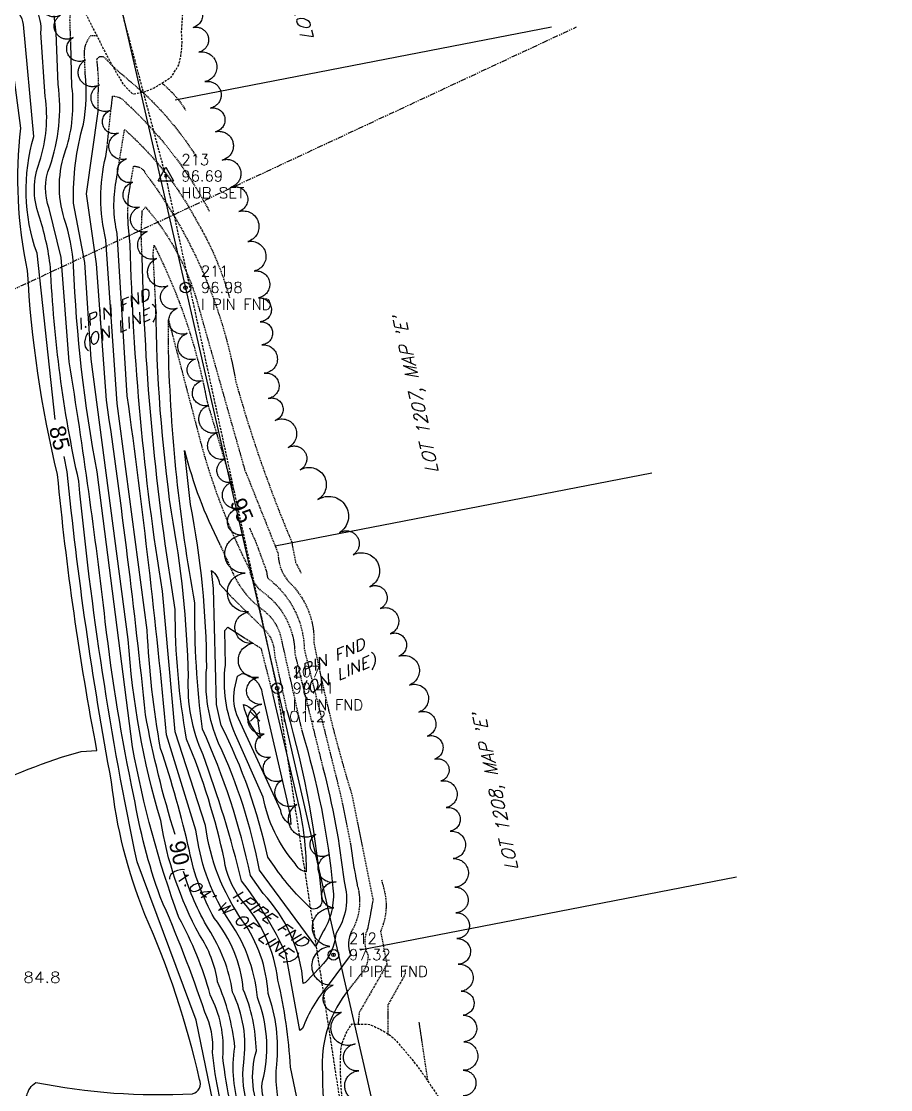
# Model space of a CAD drawing. Header units: feet. Extents: x 1023941 to 1026768, y 90264 to 94497.
# Drawn here: x 1026296.2 to 1026488.8, y 91550.7 to 91787.4 of the extents above; entities that cross this region are included whole.
import ezdxf
from ezdxf.enums import TextEntityAlignment as Align

# ---------------------------------------------------------------- set-up
doc = ezdxf.new("R2010")
doc.units = ezdxf.units.FT
doc.header["$MEASUREMENT"] = 0
for name, pattern in [('DASHED', [0.75, 0.5, -0.25]), ('HIDDEN', [0.375, 0.25, -0.125]), ('LTP600', [40, 40, 0]), ('MATCH', [2.5, 1.25, -0.25, 0.25, -0.25, 0.25, -0.25])]:
    doc.linetypes.add(name, pattern=pattern)
for name, color, linetype in [('ANNOTATE', 10, 'Continuous'), ('CF-FORMLINE', 11, 'HIDDEN'), ('CF-INDEX', 11, 'Continuous'), ('CF-INTERMED', 9, 'Continuous'), ('CF-OB_INTER', 9, 'HIDDEN'), ('CF-OBS_INDX', 11, 'HIDDEN'), ('DENSE_WD', 9, 'DASHED'), ('DESC', 2, 'Continuous'), ('E1ABL', 4, 'Continuous'), ('E2BDL', 5, 'Continuous'), ('E6ABT-L', 4, 'Continuous'), ('E7B-S', 3, 'Continuous'), ('E7B-T', 3, 'Continuous'), ('ELEV', 9, 'Continuous'), ('P2MLL', 5, 'MATCH'), ('PNTS', 2, 'Continuous'), ('SPOTELEV', 9, 'Continuous'), ('TREELINE', 9, 'LTP600'), ('W6TOS', 10, 'Continuous'), ('W6TVL', 10, 'DASHED'), ('W7TVS', 10, 'Continuous')]:
    doc.layers.add(name, color=color, linetype=linetype)
doc.styles.add('60', font='simplex.shx', dxfattribs={"width": 1.15, "height": 2.4})
doc.styles.add('60S', font='simplex.shx', dxfattribs={"width": 1.15, "oblique": 22, "height": 2.4})
doc.styles.add('80SL', font='simplex.shx', dxfattribs={"oblique": 22, "height": 2.8})
doc.styles.add('S6', font='SIMPLEX', dxfattribs={"height": 0.083333})

# ---------------------------------------------------------------- blocks, each defined once
blk = doc.blocks.new('IP')
for radius in [0.0296, 0.00977]:
    blk.add_circle((0, 0), radius)
blk = doc.blocks.new('POINT')
blk.add_point((0, 0))
at = {"layer": 'DESC', "style": 'S6'}
blk.add_attdef('DESC', (0.1191, -0.1698), '', height=0.0833, dxfattribs=at)
at = {"layer": 'ELEV', "style": 'S6'}
blk.add_attdef('ELEV', (0.1191, -0.0403), '', height=0.0833, dxfattribs=at)
at = {"layer": 'PNTS', "style": 'S6'}
blk.add_attdef('POINT', (0.1191, 0.0855), '', height=0.0833, dxfattribs=at)
blk = doc.blocks.new('HUB')
for p, q in [((-0.0433, -0.025), (0, 0.05)), ((0, 0.05), (0.0433, -0.025)), ((-0.0433, -0.025), (0.0433, -0.025))]:
    blk.add_line(p, q)
blk.add_circle((0, 0), 0.00604)
blk = doc.blocks.new('SPOT')
for p, q in [((-0.5, -0.5), (0.5, 0.5)), ((-0.5, 0.5), (0.5, -0.5))]:
    blk.add_line(p, q)

msp = doc.modelspace()

# ---------------------------------------------------------------- linework, layer by layer
at = {"layer": 'CF-FORMLINE', "elevation": 90, "flags": 128}
msp.add_lwpolyline([(1026316.79, 91777.18), (1026322.81, 91772.04)], dxfattribs=at)
at = {"layer": 'CF-INDEX', "flags": 128}
for points, elevation in [([(1026303.72, 91699.21), (1026299.7121, 91736.06419, -0.157588083), (1026299, 91761.95), (1026296.69431, 91786.73401, 0.2936781), (1026293.82, 91790.52, -0.142803344), (1026285.93576, 91799.95154, 0.106591985), (1026279.61654, 91813.71633, 0.0410996), (1026258.57, 91825.21, -0.284996148), (1026245.4, 91843.89, -0.130849882)], 85), ([(1026330.32, 91607.27, -0.031481978), (1026323.75973, 91633.80839, 0.010024112), (1026315.1, 91703.53), (1026312.9, 91733.71), (1026310.65, 91749.21), (1026313.23, 91767.49)], 90), ([(1026345.04, 91596.99, 0.0262713), (1026336.49866, 91624.94221, -0.119884343), (1026333.27, 91642.34, 0.039389164), (1026329.4843, 91678.69419, -0.032497205), (1026326.04, 91724.02), (1026325.96, 91725.63)], 95), ([(1026179, 91325.47, -0.067984349), (1026197.62, 91349.76, 0.13346891), (1026200.05, 91354.08), (1026209, 91378.24, 0.165330728), (1026209.57775, 91386.02766, -0.28655731), (1026212.84, 91396.49), (1026219.43, 91404.74, -0.148488312), (1026228.46577, 91410.18275), (1026231.15, 91411.12, 0.176253031), (1026228.55742, 91418.03365, -0.363265039), (1026228.48113, 91430.15438, 0.06892328), (1026256.02, 91476.96, 0.025407394), (1026264.26241, 91510.69075, -0.339920279), (1026271.79, 91517.63, 0.211131742), (1026279.47, 91522.01, 0.022813576), (1026297.43, 91549.41, -0.172072594), (1026299.42, 91552.35, 0.062672309), (1026334.17, 91549.83, 0.460058105), (1026335.73197, 91553.01312, 0.047328858), (1026323.61, 91589.57, -0.069338456), (1026316.2201, 91618.97099, -0.021350039), (1026306.3899, 91687.66193), (1026305.71, 91691.05)], 85), ([(1026368.27, 91327.37), (1026379.28248, 91329.38639), (1026381.9, 91330.16, 0.196527035), (1026381.20752, 91339.22539, 0.061240995), (1026369.8, 91387.75, -0.06612917), (1026362.36, 91425.16), (1026361.63678, 91467.47214, 0.024265516), (1026357.14, 91496.07, -0.057114161), (1026354.24064, 91513.23192), (1026351.13, 91532.3, 0.084572151), (1026346.66526, 91546.49761, -0.121231692), (1026345.49, 91556.74, 0.150048943), (1026343.02, 91572.37, 0.108037698), (1026337.68, 91586.36, -0.061266822), (1026332.19, 91599.08)], 90), ([(1026369.11, 91580.48), (1026364.23, 91573.88, 0.085079552), (1026358.52304, 91564.28147), (1026357.93, 91563.85), (1026354.85, 91580.91, 0.05510038), (1026345.04, 91596.99)], 95), ([(1026369.4, 91585.88, 0.211710214), (1026369.12, 91580.65)], 95)]:
    msp.add_lwpolyline(points, format="xyb", dxfattribs=dict(at, elevation=elevation))
at = {"layer": 'CF-INDEX', "elevation": 100, "flags": 128}
msp.add_lwpolyline([(1026344.11, 91642.38), (1026345.15, 91642.96, -0.33874705), (1026349.59, 91638.47), (1026355.05555, 91614.86012), (1026355.82, 91611.38), (1026355.91, 91609.48, -0.233985383), (1026353.71, 91612.56), (1026344.33185, 91633.0052, -0.159523243), (1026343.47, 91639.5), (1026344.11, 91642.38)], format="xyb", close=True, dxfattribs=at)
at = {"layer": 'CF-INDEX', "elevation": 95, "flags": 128}
msp.add_lwpolyline([(1026369.17, 91605.2), (1026369.9, 91600)], dxfattribs=at)
at = {"layer": 'CF-INTERMED', "flags": 128}
for points, elevation in [([(1026261, 91515.52, 0.038976476), (1026264.98, 91551.6, -0.020945874), (1026262.2, 91580.31, -0.253238785), (1026266.53, 91590.63, 0.139147114), (1026272.369, 91603.46525, -0.312068942), (1026281.91529, 91614.95496, -0.028203153), (1026305.17162, 91624.40974), (1026309.46, 91625.67), (1026313, 91625.85, -0.023960771), (1026304.28, 91687.01, -0.046091264), (1026297.62, 91732.22, -0.081156238), (1026296.11, 91763.76), (1026293.24, 91785.7, -0.15658198), (1026282.10522, 91803.83183), (1026278.65, 91811.51, 0.051469212), (1026254.48, 91825.39, -0.260085194), (1026243.9022, 91843.18816, -0.188721056)], 84), ([(1026340.75057, 91538.12752), (1026334.96992, 91566.13542), (1026321.87, 91601.23, -0.02837125), (1026308.97, 91685.54, -0.043359437), (1026302.7122, 91732.91608, 0.050892142), (1026300.1, 91744.5, -0.177290813), (1026300.28, 91756.31, 0.114634378), (1026301.53746, 91770.79673), (1026300.56451, 91784.97931, 0.308675372), (1026295.9, 91793.58, -0.108110837), (1026288.53, 91799.85, 0.150098016), (1026281.6091, 91814.90336), (1026275.69864, 91818.90163), (1026256.25158, 91828.19687, -0.193148276), (1026247.09272, 91842.90888, -0.226252849)], 86), ([(1026342.51, 91540.44, -0.05510936), (1026338.61625, 91558.95, 0.130753293), (1026336.88078, 91567.90205, 0.023418782), (1026327, 91593.44, -0.043993046), (1026321.18, 91615.77, -0.023424766), (1026314.84657, 91654.45027, 0.011306112), (1026306.85, 91711.98), (1026305.09, 91735.14), (1026302.39, 91745.94, -0.184433533), (1026302.52, 91755.21, 0.117408188), (1026304.40399, 91773.47094), (1026303.92767, 91784.89072), (1026303.52, 91788.64)], 87), ([(1026328.04286, 91321.99997), (1026365.61, 91333.98, 0.436569575), (1026368.17, 91340.73, -0.169517275), (1026370.7248, 91354.52525, 0.240159075), (1026371.62, 91364.02, -0.015048618), (1026358.42, 91412.61), (1026357.33, 91457.74, 0.057498846), (1026351.66, 91496.15, -0.05228001), (1026348.90469, 91513.58684), (1026345.5205, 91537.33913, -0.057230939), (1026340.9011, 91557.86737, 0.140378654), (1026338.05946, 91571.78481, 0.060435992), (1026331.14, 91588.87, -0.042421738), (1026320.87701, 91626.688), (1026313.02785, 91687.60041, -0.036653798), (1026307.82, 91733.18, 0.060191113), (1026305.75, 91743.73, -0.162297297), (1026306.1, 91759.02, 0.108966814), (1026307.45, 91772.96), (1026307.19, 91782.59)], 88), ([(1026335.16, 91319.78, -0.041158142), (1026378.43, 91333.34, 0.115989153), (1026378.11, 91344.46, 0.03998695), (1026366.47176, 91390.58914, -0.049312589), (1026360.59844, 91416.92459, -0.015607207), (1026359.52, 91465.28, 0.021346595), (1026354.96, 91494.32, -0.076548124), (1026351.68, 91512.86), (1026348.58, 91533.09, 0.074021898), (1026344.84787, 91545.9418, -0.128127652), (1026343.53395, 91560.1849, 0.07741312), (1026339.69, 91574.61, 0.113836354), (1026335.7, 91585.03, -0.085387011), (1026327.12456, 91610.34954, -0.054936743), (1026319.92, 91650.49), (1026311.73, 91712.62), (1026310.32, 91734.01), (1026307.78133, 91747.12671, -0.074882811), (1026310, 91764.66, 0.068511002), (1026310.39, 91775.91)], 89), ([(1026384.9454, 91320.0039, 0.080329819), (1026383.27, 91340.33), (1026380.81391, 91360.21383), (1026368.11, 91403.54, -0.071601452), (1026364.11, 91441.08), (1026364.00428, 91465.11511, 0.022271947), (1026359.77998, 91496.64946, -0.031935796), (1026356.29384, 91516.20576), (1026353.22, 91534.59, 0.067842259), (1026349.8, 91544.31, -0.196426397), (1026348.30116, 91559.35477, 0.092311485), (1026345.41401, 91572.96843, 0.145495479), (1026339, 91588.69, -0.077053086), (1026333.46, 91603.65, 0.026185568), (1026327.08796, 91626.32246, -0.034660356), (1026324.13813, 91652.55148), (1026317.4375, 91702.73425), (1026314.99025, 91739.00907, -0.12298146), (1026314.96, 91757.51), (1026315.25, 91759.56)], 91), ([(1026386.44209, 91316.00601, 0.134917416), (1026386.4033, 91335.69422, -0.024843571), (1026382.93, 91363.46, -0.016425029), (1026371.23822, 91401.05453, -0.073997174), (1026366.32, 91441.08), (1026366.06, 91470.46, 0.017951199), (1026356.51, 91529.32, 0.097478115), (1026350.54632, 91547.54865, -0.217791996), (1026349.9438, 91553.71016, 0.14712013), (1026348.56388, 91571.13173, 0.13478706), (1026341.67, 91589.09, -0.109573697), (1026334.93, 91608.23), (1026328.43, 91629.35, 0.010770776), (1026319.71, 91704.47), (1026317.46, 91740.43, -0.101258179), (1026317.24, 91751.98)], 92), ([(1026388.88, 91315.8, 0.177211722), (1026388.99, 91333.79, -0.048460777), (1026385.84, 91362.12, 0.039464315), (1026377.58, 91387.19, -0.089277693), (1026368.32097, 91452.47998, 0.064097021), (1026366.34, 91484.86, 0.036722928), (1026359.31, 91527.15, 0.095580329), (1026354.4, 91544.49, -0.123679329), (1026352.85, 91556.33, 0.11039627), (1026350.89, 91572.03, 0.141245689), (1026345.26, 91588.18, -0.123829575), (1026337.05403, 91609.29255), (1026330.32, 91630.01), (1026327.48724, 91661.16956, -0.033839975), (1026320.3726, 91737.92052), (1026319.88009, 91742.50579), (1026319.81, 91744.69)], 93), ([(1026390.98, 91314.55, 0.194681663), (1026390.78, 91336.84, -0.058821786), (1026388.22823, 91363.90816, 0.032075182), (1026379.62422, 91388.89694, -0.091433727), (1026370.62521, 91458.06999, 0.063229242), (1026368.79445, 91484.90422, 0.053663445), (1026362.7, 91522.85), (1026355.86, 91555.73, 0.042357589), (1026353.09, 91574.97, 0.154385709), (1026344.78, 91593.05, -0.122416114), (1026341.21, 91601.55, 0.047536817), (1026332.83645, 91628.42822, -0.044565546), (1026330.33605, 91657.13582, -0.035931798), (1026323, 91735.22)], 94), ([(1026347.01, 91598.18, 0.054115793), (1026336.35, 91630.64, -0.036248147), (1026334.68, 91658.59, -0.038695724), (1026328.83, 91714.5)], 96), ([(1026348.98, 91599.38, 0.062367296), (1026339.9484, 91627.50941, -0.126399482), (1026337.3, 91644.22, 0.047720193), (1026333.69809, 91680.37399), (1026332.4, 91692.32, 0.055774255), (1026340.14, 91671.68)], 97), ([(1026352.33, 91600.15), (1026350.81, 91602.26, 0.065310792), (1026340.49788, 91631.42667), (1026339.50156, 91636.10148), (1026338.83, 91661.8), (1026338.37, 91665.75, -0.187605839), (1026340.17054, 91662.83304), (1026342.55, 91660.15)], 98), ([(1026351.98, 91638.13), (1026357.92, 91612.62, -0.048625159), (1026359.33, 91598.98, -0.239536989), (1026356.89677, 91600.86198, -0.133665584), (1026349.78997, 91615.54117), (1026343.71, 91629.34, -0.137070543), (1026341.45, 91644.82), (1026341.3, 91652.48), (1026341.96, 91653.22), (1026345.66, 91650.86)], 99), ([(1026355.03, 91634.82, -0.050289898), (1026362.78, 91592.41, -0.477271377), (1026360.52, 91590.81, -0.059448095), (1026352.33, 91600.15)], 98), ([(1026358.34, 91630.35, -0.051014814), (1026365.26352, 91595.41316, -0.175453825), (1026362.85542, 91585.37757), (1026361.48, 91582.48), (1026348.98, 91599.38)], 97), ([(1026363.05, 91622.02, -0.035443711), (1026367.72045, 91596.82934, -0.224516831), (1026365.87685, 91585.25112, -0.183751652), (1026362.47, 91577.9), (1026359.2, 91574.49), (1026358.68, 91574.27, 0.171129934), (1026349.8112, 91594.19222), (1026347.01, 91598.18)], 96), ([(1026368.66, 91572.79, 0.17685036), (1026362.89, 91555.93, 0.049103761), (1026366.21089, 91524.95513), (1026368.21918, 91510.4942, 0.162140271), (1026372.32, 91502.07), (1026376.06, 91496.52)], 94)]:
    msp.add_lwpolyline(points, format="xyb", dxfattribs=dict(at, elevation=elevation))
at = {"layer": 'CF-INTERMED', "elevation": 101, "flags": 128}
msp.add_lwpolyline([(1026348.64, 91632.44), (1026349.18, 91628.65, -0.13852699), (1026345.47, 91636.04, -0.313695231), (1026348.64, 91632.44)], format="xyb", close=True, dxfattribs=at)
at = {"layer": 'CF-OB_INTER', "flags": 128}
for points, elevation in [([(1026307.19, 91782.59), (1026307.01021, 91787.89281), (1026307.35, 91790.72), (1026309.64, 91791.24)], 88), ([(1026345.66, 91650.86), (1026349.32, 91648.53)], 99), ([(1026349.32, 91648.53), (1026351.98, 91638.13)], 99), ([(1026381.24, 91577.33), (1026381.25, 91576.32), (1026377.44, 91569.5), (1026377.45, 91562.85)], 92), ([(1026384.3, 91565.68), (1026386.25, 91552.54)], 91)]:
    msp.add_lwpolyline(points, dxfattribs=dict(at, elevation=elevation))
for points, elevation in [([(1026310.39, 91775.91), (1026310.25, 91779.68, -0.203033399), (1026311.62, 91784.28), (1026312.92, 91784.33)], 89), ([(1026327.37, 91773.76, -0.0841609), (1026332.61, 91767.76)], 89), ([(1026315.25, 91759.56), (1026315.96, 91766.69), (1026316.46, 91770.86, -0.233427133), (1026319.27853, 91769.51782, -0.087479423), (1026337.86, 91745.37)], 91), ([(1026317.24, 91751.98), (1026319.11, 91763.48, -0.089962397), (1026335.19, 91742.99, -0.066873917), (1026342.36, 91726.14)], 92), ([(1026319.81, 91744.69), (1026319.95, 91748.53), (1026321.1, 91755.31, -0.318296041), (1026323.73619, 91753.74699, -0.11821205), (1026343.76377, 91707.54844, 0.032185534), (1026356.12191, 91672.12559), (1026356.99279, 91667.56774), (1026358.18, 91665.2)], 93), ([(1026323, 91735.22), (1026322.78798, 91740.15938), (1026323.02, 91745.43), (1026323.72, 91746.31, -0.115905105), (1026335.55, 91723.99), (1026345.69664, 91688.16255), (1026353.13587, 91669.49606, 0.200206221), (1026355.89, 91662.86, -0.207411161), (1026361.04921, 91649.69929, 0.026385139), (1026369.50413, 91615.87764), (1026374.14, 91592.79), (1026372.96, 91586.43, 0.232703603), (1026373.04402, 91580.5387, -0.208233886), (1026371.23, 91576.09), (1026368.66, 91572.79)], 94), ([(1026328.83, 91714.5), (1026328.82, 91714.84), (1026328.83, 91721.31), (1026336.14, 91693.49, 0.050588931), (1026346.81, 91665.95, 0.219209849), (1026349.82, 91660.92, -0.239357938), (1026356.8185, 91647.35896), (1026363.05, 91622.02)], 96), ([(1026340.14, 91671.68), (1026343.05, 91665.33, 0.134925145), (1026349.62, 91657.13, -0.169329428), (1026353.62796, 91651.36857), (1026358.34, 91630.35)], 97), ([(1026342.55, 91660.15), (1026345.43, 91657.3), (1026347, 91655.78), (1026349.79, 91653.01, -0.211717619), (1026352.29, 91647.19), (1026355.03, 91634.82)], 98), ([(1026376.01, 91597.26), (1026376.57801, 91595.08242, -0.173347686), (1026375.79, 91585.81), (1026377.24, 91578.52), (1026371.11, 91567.9), (1026370.81, 91565.29)], 93)]:
    msp.add_lwpolyline(points, format="xyb", dxfattribs=dict(at, elevation=elevation))
at = {"layer": 'CF-OBS_INDX', "flags": 128}
for points, elevation in [([(1026313.23, 91767.49), (1026313.35, 91775), (1026312.99623, 91778.93286, -0.616023202), (1026314.77758, 91779.29151), (1026316.79, 91777.18)], 90), ([(1026322.81, 91772.04, -0.066491039), (1026335.04, 91757.36)], 90), ([(1026325.96, 91725.63), (1026325.4475, 91735.84747), (1026325.65, 91737.82, -0.071896521), (1026337.36792, 91703.22298), (1026343.41, 91682.93)], 95), ([(1026346.76, 91675.23), (1026348.17, 91672.05), (1026350.47, 91665.79), (1026350.8, 91664.09, -0.230884492), (1026358.92, 91648.29), (1026366.91, 91616.22), (1026369.17, 91605.2)], 95), ([(1026369.9, 91600), (1026370.66, 91595.96, -0.206828863), (1026369.4, 91585.88)], 95)]:
    msp.add_lwpolyline(points, format="xyb", dxfattribs=dict(at, elevation=elevation))
at = {"layer": 'CF-OBS_INDX', "elevation": 95, "flags": 128}
msp.add_lwpolyline([(1026369.12, 91580.65), (1026369.11, 91580.48)], dxfattribs=at)
at = {"layer": 'DENSE_WD', "elevation": 122.82, "flags": 128}
msp.add_lwpolyline([(1024880.98, 93438.82, -0.040634), (1024864.79, 93408.82, -0.010548), (1024861.92, 93405.42, 0.11195), (1024859.06, 93402.01, 0.063532), (1024864.09, 93390.21, 0.007072), (1024870.51, 93379.5), (1024872.18, 93376.77), (1024875.09, 93375.5, 0.020045), (1024886.52, 93379.58, 0.002662), (1024889.44, 93380.72, -0.190237), (1024892.35, 93381.86), (1024894.7, 93379.97), (1024897.83, 93379.5, 0.087858), (1024900.75, 93380.64, -0.146986), (1024903.68, 93381.79), (1024906.43, 93380.4), (1024917.06, 93386.81), (1024928.4, 93393.65, -0.032851), (1024934.39, 93395.32, 0.020848), (1024940.39, 93396.99, 0.010775), (1024943.36, 93398.24, -0.065118), (1024946.33, 93399.49, -0.120713), (1024951.75, 93397.61, 0.091102), (1024957.17, 93395.72, 0.174164), (1024968.45, 93400.68, 0.085172), (1024971.71, 93406.52, -0.029453), (1024974.96, 93412.35, -0.038138), (1024978.84, 93417.14, -0.066789), (1024984.38, 93420.13, 0.023147), (1024989.92, 93423.13, 0.016272), (1024999.34, 93430.69, 0.008188), (1025006.75, 93437.31, -0.0119), (1025014.15, 93443.93, -0.000909), (1025024.7, 93451.95, -0.000221), (1025029.69, 93455.73, 0.005224), (1025034.67, 93459.5, 0.005359), (1025039.61, 93463.58, -0.018614), (1025044.55, 93467.67, -0.01836), (1025049.97, 93470.94, 0.002146), (1025055.39, 93474.2, 0.002296), (1025061.12, 93477.8, -0.006199), (1025066.85, 93481.4, -0.006417), (1025072.96, 93484.82, 0.004193), (1025079.07, 93488.24, 0.003981), (1025084.77, 93491.67, -0.002025), (1025090.46, 93495.11, -0.002038), (1025096.25, 93498.47, 0.012141), (1025102.04, 93501.83, 0.011698), (1025107.28, 93505.59, -0.004165), (1025112.52, 93509.35, -0.004097), (1025117.79, 93512.87, 0.028247), (1025123.07, 93516.39, 0.031635), (1025127.87, 93521.62, -0.027291), (1025132.67, 93526.85, -0.029554), (1025139.01, 93531.19, 0.011962), (1025145.34, 93535.54, 0.008987), (1025156.07, 93544.42, 0.002664), (1025161.01, 93548.71, -0.016569), (1025165.96, 93553, -0.014619), (1025177.04, 93560.27, -0.003348), (1025188.78, 93567.35, -0.002106), (1025200.82, 93574.48, -0.002163), (1025211.71, 93580.81, -0.001304), (1025217.55, 93584.12, 0.003292), (1025223.38, 93587.43, 0.003989), (1025234.97, 93594.42, 0.001318), (1025240.3, 93597.72, -0.001344), (1025245.63, 93601.01, -0.001398), (1025251.2, 93604.38, 0.011242), (1025256.78, 93607.74, 0.028194), (1025268.66, 93616.57, 0.013471), (1025273.28, 93620.91, -0.023007), (1025277.9, 93625.26, -0.035663), (1025289.16, 93632.43, -0.013731), (1025295, 93635.29, 0.010265), (1025300.83, 93638.15, 0.010488), (1025306.53, 93641.55, -0.000757), (1025312.23, 93644.96, -0.000756), (1025317.95, 93648.32, 0.001301), (1025323.66, 93651.69), (1025334.91, 93658.48), (1025345.94, 93665.13), (1025357.07, 93671.84), (1025367.69, 93678.25), (1025378.44, 93684.73), (1025383.77, 93687.94, -0.00227), (1025389.25, 93691.15, -0.001038), (1025394.73, 93694.36, -0.003409), (1025404.09, 93699.73, -0.031854), (1025410.7, 93701.74, 0.016825), (1025417.31, 93703.75, 0.015623), (1025423.15, 93706.39, -0.018998), (1025429, 93709.04, -0.023928), (1025441.43, 93712.51, -0.026408), (1025454.25, 93715.14, -0.051208), (1025463.9, 93715.34, -0.049656), (1025469.78, 93713.33, 0.010359), (1025475.66, 93711.31, 0.008188), (1025480.42, 93710.07, -0.030167), (1025485.17, 93708.83, -0.029045), (1025489.34, 93706.59, 0.033222), (1025493.51, 93704.35, 0.045296), (1025499.84, 93703.21, -0.022078), (1025506.16, 93702.06, -0.039804), (1025518, 93697.69, -0.015101), (1025529.08, 93691.62, -0.012044), (1025539.68, 93685.29, -0.022597), (1025550.66, 93677.61, -0.037152), (1025559.99, 93669.41, -0.023019), (1025562.75, 93665.66, 0.029038), (1025565.51, 93661.91, 0.041065), (1025570.72, 93657.91, -0.032073), (1025575.92, 93653.91, -0.015342), (1025578.01, 93651.55, 0.024559), (1025580.1, 93649.2, 0.024403), (1025582.59, 93647.31, -0.026089), (1025585.08, 93645.41, -0.020586), (1025592.67, 93634), (1025599.48, 93622.72), (1025602.72, 93617.34, -0.000153), (1025605.93, 93612.01, -0.019745), (1025609.14, 93606.68, -0.028), (1025611.76, 93600.85, -0.062472), (1025613.28, 93594.67, -0.080878), (1025611.89, 93589.85, 0.080404), (1025610.5, 93585.02, 0.100347), (1025616.39, 93573.23, 0.02984), (1025620.34, 93568.65, -0.011376), (1025624.29, 93564.06, -0.002485), (1025631.42, 93554.1, -0.00201), (1025637.23, 93545.88, -0.003453), (1025643.51, 93535.67, -0.001191), (1025647.36, 93529.29, 0.003867), (1025651.21, 93522.9, 0.013358), (1025658.26, 93511.94, 0.141626), (1025662.54, 93513.68, -0.139235), (1025666.82, 93515.42, -0.049646), (1025674.28, 93505.44, -0.035593), (1025679.22, 93497.39, -0.195531), (1025675.9, 93484.66, -0.028057), (1025663.66, 93475.99, -0.004379), (1025651.4, 93468.35), (1025639.52, 93461.11), (1025627.32, 93453.68), (1025616.23, 93446.93, 0.00479), (1025605.52, 93440.26, 0.048124), (1025604.1, 93436.03, 0.121882), (1025603.32, 93422.87, 0.047256), (1025610.19, 93412.01, 0.02736), (1025614.49, 93406.34, 0.082435), (1025620.95, 93403.37, 0.05713), (1025627.43, 93402.84, -0.045991), (1025633.91, 93402.32, -0.044542), (1025639.61, 93399.63, 0.002298), (1025645.3, 93396.94, 0.00242), (1025651.35, 93394.21, -0.006538), (1025657.4, 93391.49, -0.01281), (1025663.76, 93388.32, -0.072651), (1025667.98, 93382.99, 0.02729), (1025672.19, 93377.67, 0.025875), (1025677.17, 93373.58, -0.031282), (1025682.14, 93369.48, -0.071036), (1025690.17, 93358.34, -0.036608), (1025692.29, 93352.06, 0.00204), (1025694.42, 93345.78, 0.00651), (1025699.25, 93332.28, 0.005459), (1025701.65, 93326.43, -0.013404), (1025704.05, 93320.58, -0.013714), (1025705.85, 93314.36, 0.03442), (1025707.65, 93308.15, 0.036592), (1025711.33, 93302.34, -0.103176), (1025715.01, 93296.54, -0.053371), (1025714.81, 93292.88, 0.062014), (1025714.61, 93289.22, 0.111284), (1025718.36, 93284.07, -0.062508), (1025722.11, 93278.93, -0.063695), (1025722.94, 93272.5, 0.007312), (1025723.77, 93266.08, 0.007573), (1025725.02, 93259.48, -0.02644), (1025726.27, 93252.89, -0.024871), (1025726.16, 93246.57, 0.023431), (1025726.05, 93240.26, 0.033082), (1025726.78, 93234.26, 0.086987), (1025733.39, 93222.89, 0.008951), (1025742.17, 93213.87, 0.007876), (1025751.29, 93204.87, 0.008167), (1025761.07, 93196.63, 0.002658), (1025766.22, 93192.48, -0.016152), (1025771.36, 93188.33, -0.023386), (1025775.85, 93183.93, -0.049054), (1025778.87, 93178.44, 0.024456), (1025781.89, 93172.95, 0.06713), (1025791.47, 93161.92, 0.044577), (1025804.12, 93154.5, 0.013768), (1025810.17, 93151.85, -0.010408), (1025816.21, 93149.19, -0.010262), (1025821.93, 93146.09, 0.004543), (1025827.64, 93142.99, 0.004458), (1025833.36, 93140.16, -0.005332), (1025839.08, 93137.32, -0.014709), (1025847.67, 93132.65, -0.047843), (1025851.89, 93127.96, 0.001991), (1025856.12, 93123.28, 0.007379), (1025864.6, 93114.18, 0.029296), (1025869.52, 93110.96, -0.001752), (1025874.43, 93107.74, -0.007803), (1025885.88, 93099.99, -0.053285), (1025893.81, 93090.6, -0.023126), (1025896.92, 93085.15, 0.000159), (1025900.03, 93079.71, 0.000177), (1025903.5, 93073.64, 0.002747), (1025906.97, 93067.57, 0.002607), (1025910.39, 93061.88, -0.012985), (1025913.81, 93056.2, -0.019667), (1025919.39, 93044.26, -0.008968), (1025922.08, 93037.33, 0.036877), (1025924.77, 93030.39), (1025926.34, 93027.81, -0.024385), (1025934.28, 93012.89, -0.019986), (1025938.75, 93002.58, -0.008138), (1025939.85, 92999.29, 0.006371), (1025940.95, 92996, 0.009499), (1025947.18, 92981.54, 0.002327), (1025949.85, 92975.67, -0.020216), (1025952.52, 92969.81, -0.025317), (1025955.99, 92956.89, -0.00997), (1025957.35, 92949.65, 0.004952), (1025958.72, 92942.42, 0.012414), (1025961.84, 92928.77, 0.007585), (1025963.52, 92923.19, -0.014467), (1025965.2, 92917.6, -0.027096), (1025967.44, 92904.32, -0.011332), (1025967.95, 92897.65, 0.020028), (1025968.46, 92890.97, 0.05045), (1025971.93, 92876.95, 0.017606), (1025978.33, 92864.64, 0.005298), (1025981.87, 92858.5, -0.028376), (1025985.4, 92852.35, -0.041125), (1025989.46, 92839.12, -0.032696), (1025991.77, 92825.31, -0.025688), (1025992.26, 92810.56, -0.009097), (1025991.97, 92804.05, 0.015653), (1025991.69, 92797.54, 0.016736), (1025992.28, 92790.6, -0.011146), (1025992.87, 92783.66, -0.026538), (1025992.83, 92770.1, -0.011767), (1025992.28, 92765.46, 0.020468), (1025991.73, 92760.82, 0.049751), (1025992.18, 92751.33, 0.05814), (1025997.28, 92737.77, 0.008538), (1026004.54, 92725.29, 0.002499), (1026008.48, 92718.8, -0.002548), (1026012.42, 92712.32, -0.008196), (1026019.21, 92700.65, -0.04665), (1026024.07, 92687.45, -0.005091), (1026026.22, 92674.2, -0.004709), (1026028.39, 92659.91, -0.004907), (1026028.98, 92654.27, 0.000967), (1026029.58, 92648.63, 0.001233), (1026030.41, 92641.45, -0.028743), (1026031.23, 92634.27, -0.03403), (1026030.35, 92623.78, -0.037093), (1026026.49, 92610.81, 0.271457), (1026022.62, 92597.84, 0.165341), (1026032, 92595.68, -0.027553), (1026041.37, 92593.51, -0.04927), (1026056.54, 92586.51, -0.071993), (1026067.85, 92578.46, -0.15325), (1026066.94, 92569.79, 0.008407), (1026066.02, 92561.13, 0.031398), (1026065.36, 92543.34, 0.063987), (1026068.85, 92537.92, -0.006418), (1026072.34, 92532.51, -0.006541), (1026075.61, 92526.81, 0.0169), (1026078.87, 92521.11, 0.017664), (1026083.08, 92515.68, -0.075092), (1026087.28, 92510.25, -0.04351), (1026088.03, 92506.28, 0.000986), (1026088.78, 92502.32, 0.0059), (1026091.31, 92489.64, 0.025539), (1026094.12, 92482.79, -0.005102), (1026096.92, 92475.94, -0.015535), (1026101.48, 92463.44, -0.027153), (1026102.47, 92456.4, 0.016205), (1026103.46, 92449.36, 0.015798), (1026105.29, 92442.67, -0.007059), (1026107.12, 92435.99, -0.018887), (1026110.09, 92422.11, -0.021128), (1026110.88, 92411.13, 0.009949), (1026111.66, 92400.15, 0.014193), (1026114.29, 92384.67, -0.002499), (1026116.92, 92369.2, -0.004249), (1026119.17, 92354.64, -0.021393), (1026120.06, 92341.5, -0.024885), (1026119.77, 92328.56, -0.0141), (1026118.9, 92322.11, 0.016807), (1026118.02, 92315.65, 0.017876), (1026118.05, 92308.72, -0.010751), (1026118.08, 92301.78, -0.029827), (1026116.91, 92287.69, -0.023816), (1026114.97, 92280.72, 0.044615), (1026113.03, 92273.75, 0.052416), (1026112.92, 92267.6, 0.00739), (1026120.18, 92255.74, 0.001803), (1026123.74, 92250.11, -0.060552), (1026127.3, 92244.48, -0.028033), (1026127.95, 92241.43, 0.035597), (1026128.61, 92238.38, 0.052736), (1026131.06, 92234.5, -0.094175), (1026133.51, 92230.61, -0.068054), (1026133.24, 92227.25, 0.019811), (1026132.97, 92223.89, 0.040974), (1026134.1, 92217.04, -0.018982), (1026135.23, 92210.18, -0.012976), (1026135.39, 92196.36, -0.003728), (1026135.27, 92189.78, 0.006857), (1026135.14, 92183.2, 0.006636), (1026135.36, 92176.83, -0.005474), (1026135.59, 92170.47, -0.005373), (1026135.54, 92164.22, 0.024239), (1026135.48, 92157.97, 0.008493), (1026137.9, 92145.31, 0.004517), (1026139.23, 92138.83, 0.021503), (1026145.7, 92126.35, 0.006312), (1026149.38, 92120.02, -0.03677), (1026153.07, 92113.7, -0.070527), (1026156.4, 92100.15, -0.007307), (1026155.95, 92087.02, -0.006039), (1026154.6, 92066.54, 0.080552), (1026153.24, 92046.05, 0.043541), (1026155.97, 92037.82, 0.057876), (1026160.9, 92031.68, -0.073535), (1026165.83, 92025.54, -0.049992), (1026166.82, 92020.22, 0.035451), (1026167.82, 92014.9, 0.071705), (1026174.01, 92006.07, -0.092857), (1026180.2, 91997.25, -0.066327), (1026180.05, 91989.42, 0.107752), (1026179.9, 91981.59, 0.094166), (1026184.75, 91976.66, -0.094372), (1026189.6, 91971.73, -0.086696), (1026189.99, 91965.36, 0.017063), (1026190.38, 91958.98, 0.06052), (1026193.96, 91942.8, 0.126968), (1026202.82, 91929.55, 0.122458), (1026212.11, 91928.67, -0.144956), (1026221.4, 91927.79, -0.029896), (1026227.98, 91916.49, -0.009189), (1026231.28, 91909.82, 0.00967), (1026234.57, 91903.15, 0.017124), (1026242.1, 91890.46, 0.008859), (1026245.89, 91884.67, 0.00502), (1026273.75, 91854.17, 0.000435), (1026278.44, 91849.11, -0.015907), (1026283.13, 91844.04, -0.020063), (1026291.18, 91832.77, -0.022308), (1026298.48, 91821.16, -0.023468), (1026303.18, 91809.15, -0.00839), (1026305.26, 91802.62, 0.017253), (1026307.34, 91796.1, 0.019452), (1026312.93, 91784.31, 0.02296), (1026318.73, 91773.61), (1026320.83, 91771.38, 0.131605), (1026326.65, 91773.31), (1026329.44, 91775.05), (1026331.12, 91777.79, 0.096858), (1026331.72, 91784.92, -0.014039), (1026332.32, 91792.05, -0.026964), (1026334.94, 91805.42, -0.014584), (1026337.14, 91812.39, 0.014728), (1026339.34, 91819.35, 0.041729), (1026342.09, 91833.78, 0.058967), (1026340.89, 91847.62, 0.053559), (1026337.23, 91859.92, 0.017071), (1026330.79, 91870.99, 0.005026), (1026327.32, 91876.44, -0.003814), (1026323.85, 91881.89, -0.009874), (1026317.29, 91892.93, -0.021053), (1026310.44, 91906.27, -0.02547), (1026305.83, 91918.23, -0.023257), (1026302.28, 91931.67, -0.008871), (1026301.14, 91937.84, 0.008611), (1026299.99, 91944, 0.025547), (1026296.72, 91956.62, 0.01845), (1026290.84, 91969.2, 0.005475), (1026287.76, 91975.09, -0.013295), (1026284.68, 91980.97, -0.024295), (1026280.71, 91990.73, -0.028297), (1026277.19, 92004.34, -0.028006), (1026274.95, 92017.81, -0.042707), (1026274.78, 92030.49, -0.027457), (1026276.12, 92037.11, 0.010959), (1026277.46, 92043.73, 0.026762), (1026278.87, 92055.77, 0.035515), (1026278.11, 92068.9, 0.018579), (1026275.87, 92081.71, 0.020266), (1026273.09, 92093.7, 0.05048), (1026268.32, 92104.68, 0.032202), (1026264.24, 92110.02, -0.009564), (1026260.15, 92115.36, -0.030026), (1026252.66, 92126.91, -0.055105), (1026248.63, 92138.58, -0.025561), (1026247.89, 92144.51, 0.024575), (1026247.15, 92150.44, 0.056028), (1026243.21, 92162.16, 0.035347), (1026235.52, 92173.67, 0.00992), (1026231.88, 92178.21, -0.003292), (1026228.24, 92182.75, -0.01148), (1026220.99, 92192.31, -0.019721), (1026214.05, 92205.58, -0.005082), (1026211.48, 92211.08, 0.009548), (1026208.91, 92216.59, 0.001153), (1026201.93, 92228.81, 0.000211), (1026199.43, 92233.16, -0.031609), (1026196.93, 92237.52, -0.057918), (1026194.07, 92248.74, -0.073155), (1026193.62, 92263.46, -0.043537), (1026198.11, 92276.82)], format="xyb", dxfattribs=at)
at = {"layer": 'DENSE_WD', "elevation": 103.79, "flags": 128}
msp.add_lwpolyline([(1026412.62, 91345.72), (1026412.12, 91348.17, 0.005336), (1026411.23, 91351.92, -0.014878), (1026410.35, 91355.67, -0.018849), (1026409.88, 91360.53, 0.005897), (1026409.41, 91365.39, 0.024377), (1026407.38, 91378.63), (1026402.35, 91392.12), (1026398.07, 91403.6, -0.008547), (1026394.19, 91414.71, -0.009439), (1026391.1, 91428.77, -0.002646), (1026389.76, 91435.56, 0.01095), (1026388.42, 91442.34, 0.012447), (1026384.56, 91455.63, 0.00468), (1026382.23, 91462.7, -0.01704), (1026379.89, 91469.78, -0.02778), (1026377.21, 91484.32, -0.010581), (1026376.59, 91490.93, 0.012511), (1026375.97, 91497.54, 0.020544), (1026373.51, 91510.17, 0.009128), (1026371.79, 91516.54, -0.020931), (1026370.07, 91522.9, -0.020371), (1026369.44, 91529.29, 0.001869), (1026368.8, 91535.67, 0.001956), (1026368.04, 91542.34, -0.012608), (1026367.27, 91549.01, -0.034352), (1026367.02, 91559.47, -0.136925), (1026369.51, 91565.29), (1026372.94, 91565.27, -0.093806), (1026378.62, 91562.23, -0.043299), (1026386.98, 91551.61, -0.011443), (1026393.75, 91541.01, -0.004018), (1026400.19, 91530.23, -0.001391), (1026403.4, 91524.72, 0.004792), (1026406.61, 91519.22, 0.005045), (1026410.21, 91513.56, -0.004131), (1026413.81, 91507.89, -0.014652), (1026420.72, 91496.21, -0.029397), (1026424.72, 91483.06, -0.00909), (1026427.79, 91469.05, -0.002976), (1026429.18, 91461.9, 0.033295), (1026430.57, 91454.74, 0.032753), (1026436.87, 91441.9, 0.010846), (1026440.54, 91435.82, -0.000605), (1026444.21, 91429.74, -0.002256), (1026451.55, 91417.42, -0.022841), (1026457.96, 91405.1, -0.036141), (1026461.28, 91392.87, -0.013659), (1026462.23, 91386.73, 0.004275), (1026463.18, 91380.59, 0.004955), (1026464.55, 91373.53, -0.033873), (1026465.92, 91366.46, -0.076092), (1026465.52, 91356.38), (1026463.96, 91353.7, -0.041685), (1026460.78, 91350.27, 0.007991), (1026457.59, 91346.85, 0.025743), (1026452.41, 91340.56, 0.04023), (1026455.35, 91327.56, 0.009833), (1026457.19, 91321.73, -0.057126), (1026459.02, 91315.91, -0.098917), (1026456.87, 91303.07, -0.042736), (1026453.65, 91297.2, 0.036435), (1026450.43, 91291.33, 0.084042), (1026447.63, 91278.28, 0.002835), (1026448.33, 91271.01, 0.001332), (1026449.02, 91264.36, -0.005038), (1026449.71, 91257.71, -0.015512), (1026450.56, 91244.2, -0.017169), (1026450.06, 91237.05, 0.002486), (1026449.56, 91229.89, 0.001984), (1026449.26, 91224.18, -0.019859), (1026448.95, 91218.47, -0.06405), (1026446, 91205.52, -0.081693), (1026442.74, 91199.98), (1026439.66, 91198.69, -0.107764), (1026429.6, 91199.33, -0.074044), (1026423.28, 91201.42, -0.099123), (1026419.07, 91206.12, -0.035327), (1026416.01, 91216.24, -0.030468), (1026413.18, 91230.32, -0.015477), (1026412.74, 91236.8, 0.018504), (1026412.29, 91243.29, 0.018422), (1026410.91, 91249.61, -0.059704), (1026409.52, 91255.93, -0.032199), (1026410.05, 91259.41, 0.001447), (1026410.58, 91262.9, 0.002553), (1026411.41, 91269.06, -0.001613), (1026412.24, 91275.22, -0.001704), (1026413.21, 91281.72, 0.002061), (1026414.18, 91288.22, 0.007689), (1026415.91, 91301.32, 0.034587), (1026414.83, 91314.54, 0.01287), (1026413.61, 91321.09, -0.020853), (1026412.39, 91327.65, -0.028296), (1026412.62, 91345.72)], format="xyb", close=True, dxfattribs=at)
at = {"layer": 'E1ABL'}
for p, q in [((1026330.29451, 91770.03414), (1026413.68866, 91786.19832)), ((1026352.47616, 91671.20943), (1026435.87032, 91687.37362)), ((1026371.25705, 91581.74664), (1026454.6512, 91597.91083))]:
    msp.add_line(p, q, dxfattribs=at)
at = {"layer": 'E2BDL'}
msp.add_line((1026261.97805, 92036.80335), (1026423.00746, 91333.6566), dxfattribs=at)
at = {"layer": 'P2MLL'}
msp.add_line((1025228.983, 91231.18927), (1026419.24756, 91786.21875), dxfattribs=at)
at = {"layer": 'TREELINE', "flags": 128}
msp.add_lwpolyline([(1026197.41, 92283.38, -1), (1026194.91, 92275.78, -1), (1026194, 92271.05, -1), (1026193.61, 92263.06, -1), (1026193.86, 92258.1, -1), (1026194.81, 92250.16, -1), (1026195.92, 92243.55, -1), (1026196.94, 92237.98, -1), (1026198.46, 92230.74, -1), (1026200.24, 92224.32, -1), (1026201.93, 92219.05, -1), (1026204.78, 92211.93, -1), (1026206.72, 92207.53, -1), (1026210.19, 92200.32, -1), (1026212.85, 92194.83, -1), (1026216.7, 92185.96, -1), (1026219.18, 92180.79, -1), (1026221.74, 92176.11, -1), (1026225.7, 92169.23, -1), (1026229.12, 92163.9, -1), (1026232.17, 92159.12, -1), (1026235.46, 92153.96, -1), (1026239.07, 92148.35, -1), (1026242.22, 92143.46, -1), (1026246.45, 92137.07, -1), (1026249.32, 92132.87, -1), (1026253.17, 92125.29, -1), (1026256.54, 92115.52, -1), (1026258.68, 92109.21, -1), (1026260.64, 92103.53, -1), (1026262.53, 92098.55, -1), (1026264.58, 92093.64, -1), (1026266.9, 92087.2, -1), (1026268, 92081.64, -1), (1026268.89, 92073.46, -1), (1026268.35, 92066.82, -1), (1026267.57, 92060.87, -1), (1026266.88, 92055.58, -1), (1026266.02, 92048.63, -1), (1026265.3, 92042.34, -1), (1026265.14, 92034.34, -1), (1026268.1, 92026.02, -1), (1026269.38, 92020.16, -1), (1026269.62, 92014.83, -1), (1026269.83, 92008.74, -1), (1026271.46, 92002.62, -1), (1026273.38, 91997.29, -1), (1026278.14, 91988.12, -1), (1026281.65, 91982.45, -1), (1026284.65, 91977.62, -1), (1026286.69, 91972.69, -1), (1026289.12, 91966.87, -1), (1026292.18, 91959.48, -1), (1026294.66, 91953.31, -1), (1026297.8, 91945.86, -1), (1026299.6, 91939.89, -1), (1026299.15, 91933.91, -1), (1026298.83, 91928.59, -1), (1026298.53, 91921.66, -1), (1026298.98, 91916.38, -1), (1026300.92, 91911.05, -1), (1026303.95, 91903.73, -1), (1026306.25, 91897.47, -1), (1026308.17, 91891.79, -1), (1026309.71, 91886.68, -1), (1026310.94, 91881.95, -1), (1026312.65, 91875.23, -1), (1026314.11, 91869.75, -1), (1026316.42, 91862.62, -1), (1026319.7, 91856.82, -1), (1026322.71, 91851.62, -1), (1026325.15, 91846.89, -1), (1026327.7, 91840.37, -1), (1026329.14, 91834.29, -1), (1026329.24, 91828.63, -1), (1026329.19, 91822.71, -1), (1026329.03, 91816.04, -1), (1026329.26, 91810.05, -1), (1026329.9, 91804.75, -1), (1026331.26, 91797.69, -1), (1026332.84, 91791.56, -1), (1026334.27, 91786.08, -1), (1026335.54, 91780.6, -1), (1026336.89, 91774.07, -1), (1026338.12, 91768.2, -1), (1026339.23, 91762.98, -1), (1026340.74, 91756.71, -1), (1026342.69, 91750.69, -1), (1026344.42, 91745.29, -1), (1026346.38, 91738.63, -1), (1026347.8, 91732.11, -1), (1026348.74, 91726.19, -1), (1026349.18, 91720.87, -1), (1026349.52, 91715.78, -1), (1026350.06, 91709.47, -1), (1026350.94, 91703.88, -1), (1026352.43, 91699.02, -1), (1026355.36, 91693.03, -1), (1026357.98, 91688.06, -1), (1026361.94, 91681.49, -1), (1026366.7, 91674.13, -1), (1026369.73, 91669.25, -1), (1026373.46, 91662.18, -1), (1026375.72, 91657.32, -1), (1026377.95, 91651.75, -1), (1026379.83, 91646.75, -1), (1026382.2, 91640.39, -1), (1026384.31, 91634.41, -1), (1026386.14, 91629.05, -1), (1026387.81, 91623.97, -1), (1026389.16, 91619.14, -1), (1026390.36, 91613.26, -1), (1026391.21, 91608, -1), (1026391.93, 91601.93, -1), (1026392.25, 91595.6, -1), (1026392.52, 91589.94, -1), (1026392.74, 91584.21, -1), (1026393.01, 91578.51, -1), (1026393.63, 91572.54, -1), (1026394.08, 91567.23, -1), (1026394.27, 91561.37, -1), (1026394.13, 91555.04, -1), (1026394.1, 91549.37, -1), (1026394.18, 91543.32, -1), (1026394.58, 91536.95, -1), (1026395.44, 91531.01, -1), (1026396.37, 91525.76, -1), (1026397.63, 91518.52, -1), (1026399.07, 91512.35, -1), (1026400.95, 91507.01, -1), (1026403.87, 91501.37, -1), (1026406.8, 91496.3, -1), (1026409.02, 91490.73, -1), (1026410.8, 91485.7, -1), (1026412.61, 91480.11, -1), (1026414.6, 91472.61, -1), (1026415.79, 91467.07, -1), (1026417.49, 91459.07, -1), (1026419.01, 91452.58, -1), (1026420.6, 91446.79, -1), (1026422.15, 91442.24, -1), (1026424.96, 91435.82, -1), (1026427.72, 91430.48, -1), (1026431.86, 91423.64, -1), (1026434.28, 91419.17, -1), (1026438.1, 91411.03, -1), (1026439.94, 91406.02, -1), (1026442.72, 91398.7, -1), (1026445.57, 91393.04, -1), (1026448.14, 91387.99, -1), (1026450.69, 91382.76, -1), (1026453.29, 91376.62, -1), (1026455.23, 91370.95, -1), (1026456.48, 91365.76, -1), (1026458.02, 91359.12, -1), (1026460.54, 91353.31, -1), (1026462.52, 91348, -1), (1026462.39, 91340.67, -1), (1026462.57, 91334, -1), (1026462.88, 91328.56, -1), (1026462.94, 91323.23, -1), (1026461.33, 91315.65, -1), (1026458.47, 91310, -1), (1026455.98, 91304.91, -1), (1026453.98, 91299.66, -1), (1026452.11, 91293.26, -1), (1026450.19, 91287.58, -1), (1026446.99, 91280.61, -1), (1026443.75, 91276.25, -1), (1026438.47, 91270.14, -1), (1026438.83, 91260.54, -1), (1026441.53, 91254.45, -1), (1026444.12, 91249.03, -1), (1026446.37, 91244.73, -1), (1026451.11, 91239.58, -1), (1026456.2, 91235.82, -1), (1026459.54, 91231.24, -1), (1026462.19, 91226.89, -1), (1026465.7, 91221.22, -1), (1026470.27, 91217.33, -1), (1026474.89, 91214.66, -1), (1026480.06, 91212.49, -1), (1026484.81, 91210.42, -1), (1026487.11, 91205.24, -1), (1026483.95, 91199.55, -1), (1026477.95, 91196.64, -1), (1026472.15, 91195.11, -1), (1026466.92, 91194.09, -1), (1026461.75, 91193.29, -1), (1026455.5, 91192.28, -1), (1026449.92, 91191.28, -1), (1026442.61, 91190.71, -1), (1026437.38, 91190.74, -1), (1026432.46, 91191.13, -1), (1026424.84, 91191.98, -1), (1026419.55, 91193.36, -1), (1026415.66, 91198.23, -1), (1026414.64, 91206.17, -1), (1026414.3, 91212.03, -1), (1026414.27, 91220.96, -1), (1026413.72, 91226.26, -1), (1026413.01, 91234.38, -1), (1026413.31, 91240.71, -1), (1026413.61, 91246.37, -1), (1026413.72, 91251.86, -1), (1026413.61, 91258.53, -1), (1026413.48, 91264.53, -1), (1026413.33, 91269.86, -1), (1026412.96, 91276.84, -1), (1026412.13, 91283.12, -1), (1026411.52, 91288.75, -1), (1026411.28, 91294.58, -1), (1026411.79, 91301.22, -1), (1026412.68, 91307.16, -1), (1026414.5, 91314.6, -1), (1026415.7, 91320.53, -1), (1026416.02, 91325.75, -1), (1026414.7, 91333.62, -1), (1026413.24, 91339.45, -1), (1026411.04, 91347.14, -1), (1026409.11, 91353.34, -1), (1026406.64, 91360.96, -1), (1026404.89, 91366.57, -1), (1026403.41, 91372.04, -1), (1026401.24, 91380.47, -1), (1026399.71, 91386.96, -1), (1026398.38, 91392.81, -1), (1026397.2, 91397.99, -1), (1026395.65, 91404.81, -1), (1026394.36, 91410.52, -1), (1026392.49, 91418.3, -1), (1026390.89, 91424.14, -1), (1026388.14, 91432.71, -1), (1026386.54, 91437.28, -1), (1026383.61, 91445.89, -1), (1026382.32, 91452.09, -1), (1026381.57, 91457.71, -1), (1026381.52, 91465.04, -1), (1026382.12, 91471.54, -1), (1026384.49, 91479.21, -1), (1026385.26, 91489.18, -1), (1026383.52, 91493.86, -1), (1026380.53, 91498.56, -1), (1026376.88, 91505.73, -1), (1026375.07, 91510.44, -1), (1026374.5, 91516.41, -1), (1026374.04, 91521.73, -1), (1026373.55, 91528.16, -1), (1026373.01, 91534.85, -1), (1026372.35, 91540.48, -1), (1026371.43, 91548.27, -1), (1026370.98, 91554.92, -1), (1026370.2, 91560.87, -1), (1026367.11, 91567.88, -1), (1026365.35, 91573.86, -1), (1026364.55, 91582.49, -1), (1026365.43, 91591, -1), (1026365.99, 91596.76, -1), (1026364.28, 91602.79, -1), (1026361.46, 91607.31, -1), (1026357.24, 91613.92, -1), (1026353.92, 91619.31, -1), (1026351.42, 91624.4, -1), (1026350.03, 91629.48, -1), (1026349.51, 91636.12, -1), (1026348.76, 91642.08, -1), (1026347.52, 91649.64, -1), (1026346.59, 91656.58, -1), (1026345.83, 91665.21, -1), (1026345.24, 91673.64, -1), (1026344.53, 91679.57, -1), (1026343, 91685.37, -1), (1026341.46, 91690.48, -1), (1026339.68, 91696.33, -1), (1026337.78, 91702.38, -1), (1026336.15, 91707.8, -1), (1026334.79, 91712.62, -1), (1026333.01, 91718.32, -1), (1026330.76, 91723.88, -1), (1026328.72, 91728.81, -1), (1026326.27, 91734.92, -1), (1026324.11, 91740.87, -1), (1026322.38, 91746.26, -1), (1026320.9, 91751.78, -1), (1026319.53, 91756.94, -1), (1026317.76, 91762.68, -1), (1026315.96, 91767.7, -1), (1026313.54, 91773.34, -1), (1026310.49, 91778.9, -1), (1026307.75, 91783.86, -1), (1026304.95, 91788.82, -1), (1026302.01, 91793.81, -1), (1026298.86, 91798.92, -1), (1026295.99, 91803.41, -1), (1026292.37, 91809.04, -1), (1026288.74, 91814.23, -1), (1026285.26, 91818.7, -1), (1026280.82, 91823.69, -1), (1026275.93, 91828.31, -1), (1026271.22, 91832.02, -1), (1026267.12, 91835.44, -1), (1026262.48, 91839.98, -1), (1026258.61, 91844.99, -1), (1026255.32, 91849.6, -1), (1026249.7, 91858.25, -1), (1026245.54, 91863.46, -1), (1026241.47, 91867.87, -1), (1026235.47, 91872.64, -1), (1026231, 91875.87, -1), (1026224.57, 91880.64, -1), (1026220.48, 91883.6, -1), (1026213.78, 91888.02, -1), (1026209.51, 91891.13, -1), (1026205.51, 91895.93, -1), (1026200.95, 91902.51, -1), (1026198.11, 91907.18, -1), (1026195.57, 91912.24, -1), (1026192.72, 91918.87, -1), (1026190.89, 91925.27, -1), (1026189.56, 91930.45, -1), (1026187.42, 91937.82, -1), (1026185.42, 91942.65, -1), (1026182.2, 91948.1, -1), (1026177.87, 91954.83, -1), (1026175.14, 91959.21, -1), (1026171.15, 91966.18, -1), (1026168.54, 91971.73, -1), (1026166.23, 91981.46, -1), (1026165.25, 91986.72, -1), (1026164.15, 91994.21, -1), (1026162.97, 92002.14, -1), (1026161.8, 92007.75, -1), (1026159.9, 92013.44, -1), (1026157.86, 92018.37, -1), (1026155.18, 92023.62, -1), (1026151.83, 92029, -1), (1026149.02, 92033.92, -1), (1026145.16, 92043.07, -1), (1026145.38, 92049.73, -1), (1026145.79, 92055.72, -1), (1026146.36, 92061.02, -1), (1026146.79, 92066.8, -1), (1026146.43, 92073.12, -1)], format="xyb", dxfattribs=at)
at = {"layer": 'W6TVL'}
for p, q in [((1026328.24543, 91753.12383), (1026294.73379, 91879.04972)), ((1026352.90196, 91639.6783), (1026328.24543, 91753.12383)), ((1026380.37588, 91459.5545), (1026352.90196, 91639.6783))]:
    msp.add_line(p, q, dxfattribs=at)

# ---------------------------------------------------------------- block references
at = {"layer": 'E7B-S', "xscale": 40, "yscale": 40, "zscale": 40}
for p in [(1026332.59301, 91728.43268), (1026352.90196, 91639.6783), (1026365.38295, 91580.60807)]:
    msp.add_blockref('IP', p, dxfattribs=at)
at = {"layer": 'SPOTELEV', "xscale": 2.099999999976717, "yscale": 2.100000000005821, "zscale": 2.1}
msp.add_blockref('SPOT', (1026348.03, 91633.42), dxfattribs=at)
at = {"layer": 'W6TOS', "xscale": 28.80000000004657, "yscale": 28.80000000000291, "zscale": 28.79999999999999}
for p, values in [((1026328.24543, 91753.12383), {'ELEV': '96.69', 'POINT': '213', 'DESC': 'HUB SET'}), ((1026332.59301, 91728.43268), {'ELEV': '96.98', 'POINT': '211', 'DESC': 'I PIN FND'}), ((1026352.90196, 91639.6783), {'ELEV': '99.41', 'POINT': '207', 'DESC': 'I PIN FND'}), ((1026365.38295, 91580.60807), {'ELEV': '97.32', 'POINT': '212', 'DESC': 'I PIPE FND'})]:
    msp.add_blockref('POINT', p, dxfattribs=at).add_auto_attribs(values)
at = {"layer": 'W7TVS', "xscale": 40, "yscale": 40, "zscale": 40}
msp.add_blockref('HUB', (1026328.24543, 91753.12383), dxfattribs=at)

# ---------------------------------------------------------------- texts
at = {"layer": 'ANNOTATE'}
for s, rotation, p in [('85', 283.725792, (1026304.72, 91695.13)), ('95', 293.532008, (1026345.09, 91679.08)), ('90', 282.879215, (1026331.26, 91603.18))]:
    msp.add_text(s, height=3.6, rotation=rotation, dxfattribs=at).set_placement(p, align=Align.MIDDLE_CENTER)
at = {"layer": 'E6ABT-L', "style": '80SL', "oblique": 22}
for s, rotation, p in [("LOT 1206, MAP 'E'", 104, (1026361.06436, 91783.61811)), ("LOT 1207, MAP 'E'", 102, (1026388.69461, 91687.51764)), ("LOT 1208, MAP 'E'", 102, (1026406.32354, 91599.54296))]:
    msp.add_text(s, height=2.8, rotation=rotation, dxfattribs=at).set_placement(p)
at = {"layer": 'E7B-T', "style": '60S', "oblique": 22, "width": 1.15}
for s, rotation, p in [('I.PIN FND', 23.88337, (1026324.8692, 91725.95462)), ('(ON LINE)', 23.88337, (1026326.53497, 91722.19264)), ("(1.04' W OF LINE)", 323.929596, (1026356.04861, 91578.69294)), ('I.PIPE FND', 323.929596, (1026358.47102, 91582.01849))]:
    msp.add_text(s, height=2.4, rotation=rotation, dxfattribs=at).set_placement(p, align=Align.RIGHT)
for s, p in [('I.PIN FND', (1026356.75128, 91641.54001)), ('(ON LINE)', (1026358.41706, 91637.77803))]:
    msp.add_text(s, height=2.4, rotation=23.88337, dxfattribs=at).set_placement(p)
at = {"layer": 'SPOTELEV', "style": '60', "width": 1.15}
for s, p in [('101.2', (1026358.49, 91633.42)), ('84.8', (1026300.8, 91575.64))]:
    msp.add_text(s, height=2.4, dxfattribs=at).set_placement(p, align=Align.MIDDLE_CENTER)

doc.saveas('drawing.dxf')
